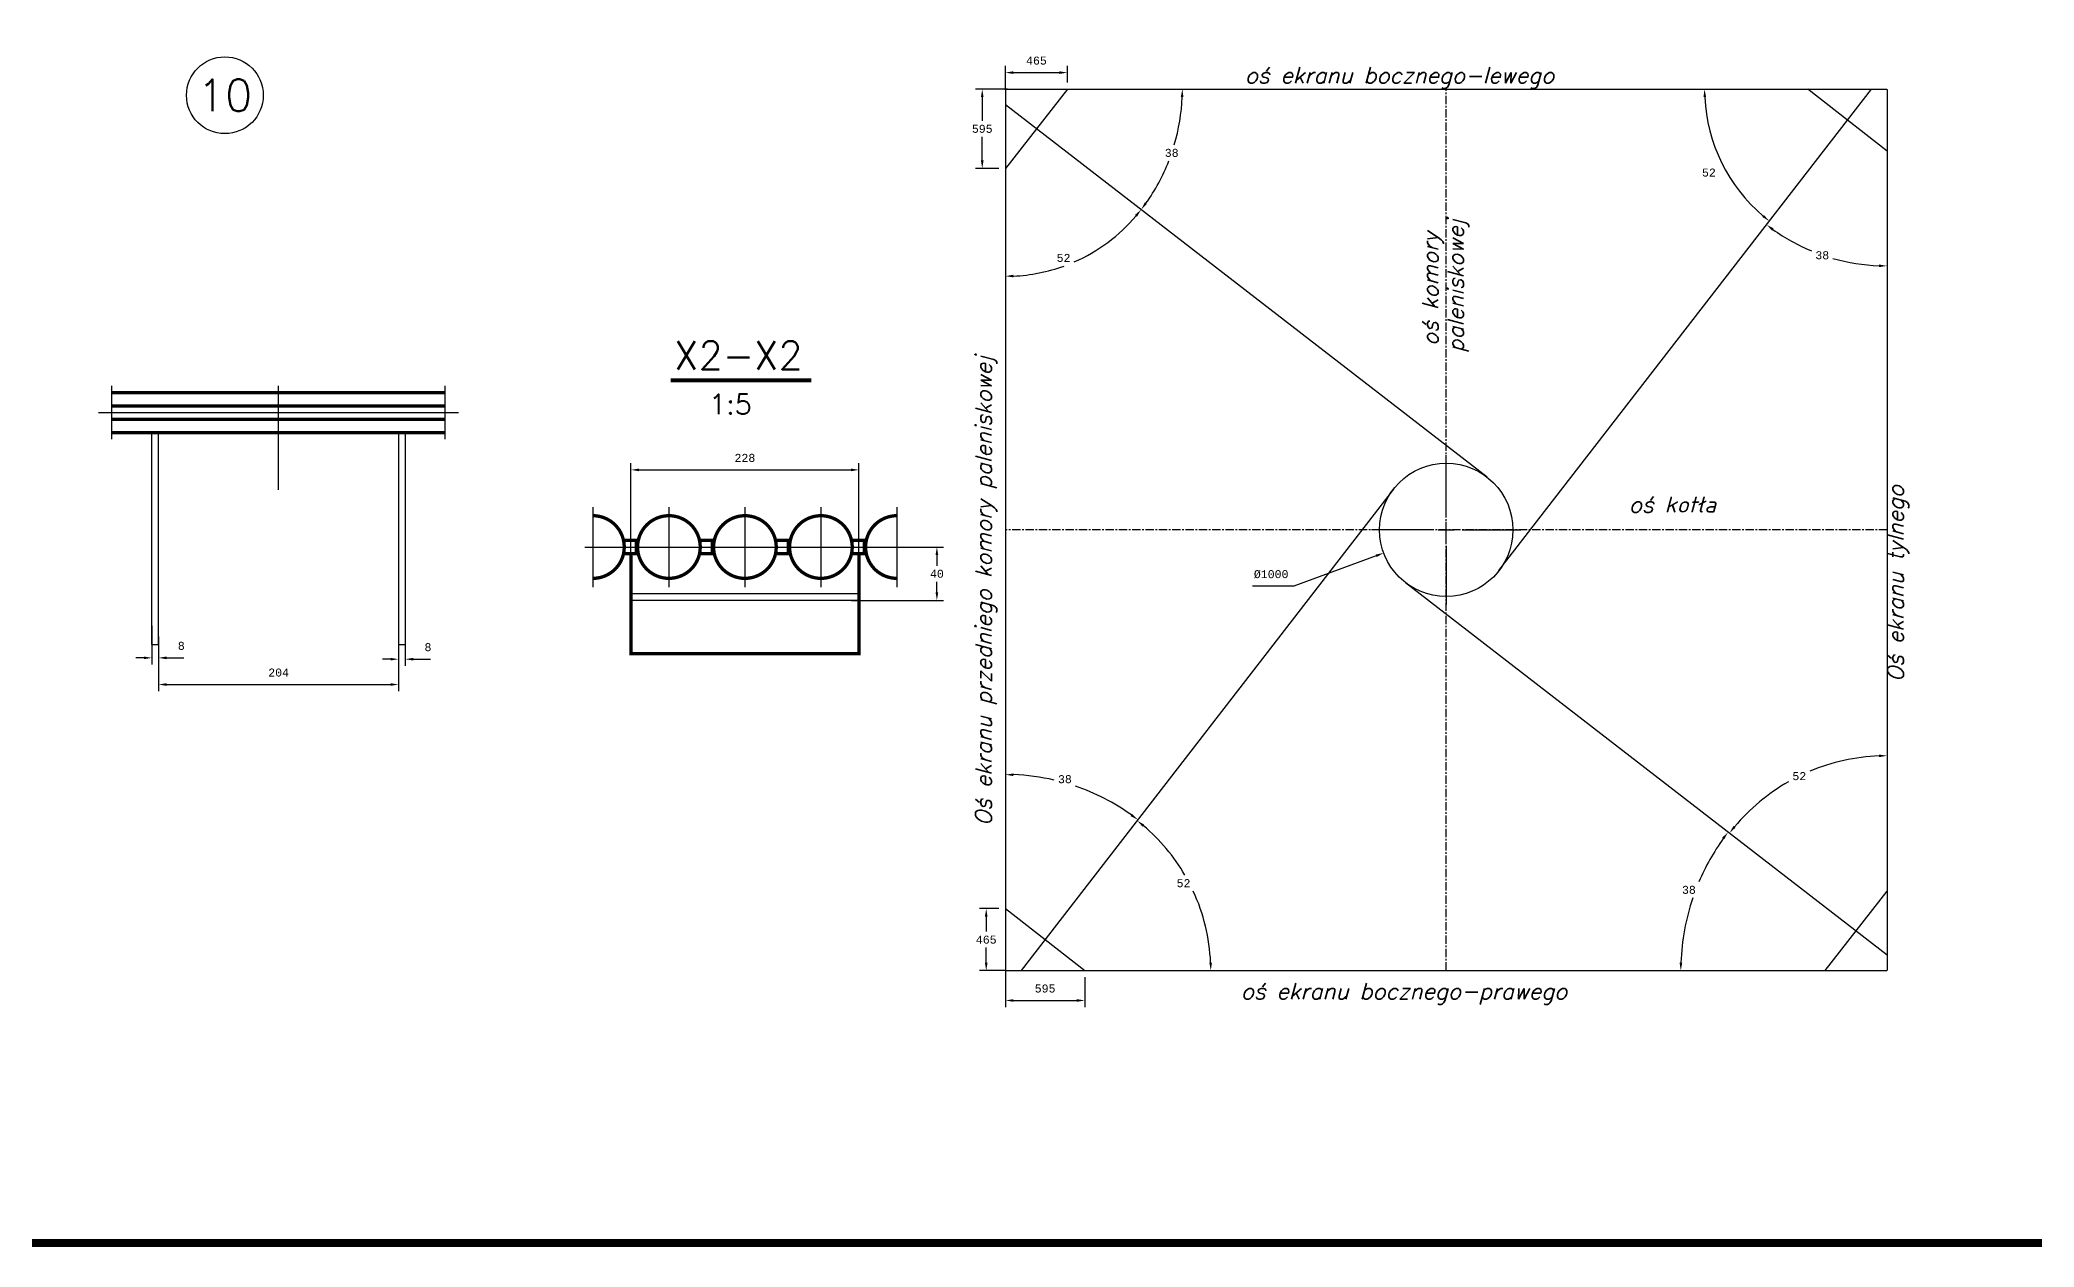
# Model space of a CAD drawing. Extents: x 13210 to 94108, y -7390 to 36310.
# Drawn here: x 38512 to 53469, y -7390 to 1665 of the extents above; entities that cross this region are included whole.
import ezdxf
from ezdxf.enums import TextEntityAlignment as Align

# ---------------------------------------------------------------- set-up
doc = ezdxf.new("R2010")
doc.units = 0
doc.header["$MEASUREMENT"] = 0
doc.header["$PDMODE"] = 3
doc.linetypes.add('CENTREX2', pattern=[100, 62.5, -12.5, 12.5, -12.5])
doc.linetypes.add('DASHEDX2', pattern=[1.5, 1, -0.5])
doc.layers.get('0').update_dxf_attribs({"linetype": 'CONTINUOUS'})
doc.layers.get('DEFPOINTS').update_dxf_attribs({"linetype": 'CONTINUOUS'})
for name, color, linetype in [('LINIE', 7, 'DASHEDX2'), ('NUMERY-KOL', 4, 'CONTINUOUS'), ('PALNIKI', 1, 'CONTINUOUS'), ('PRZEKROJE', 4, 'CONTINUOUS'), ('RAMKA', 7, 'CONTINUOUS'), ('RURKI', 4, 'CONTINUOUS'), ('WYMIAR1', 7, 'CONTINUOUS'), ('X-X', 1, 'CONTINUOUS')]:
    doc.layers.add(name, color=color, linetype=linetype)
doc.styles.add('MONOTXT', font='monotxt')
doc.styles.add('ROMANS', font='romans')
doc.styles.get("Standard").update_dxf_attribs({"font": 'romans.shx'})
doc.dimstyles.new('KWA', dxfattribs={"dimscale": 20, "dimtxt": 3, "dimasz": 3, "dimexe": 2.5, "dimexo": 2.5, "dimgap": 1.5, "dimtad": 0, "dimtih": 1, "dimtoh": 1, "dimdsep": 46, "dimtxsty": 'Standard', "dimcen": -3, "dimdle": 1.25, "dimadec": 0, "dimazin": 0, "dimtfac": 0.75, "dimtofl": 0, "dimtmove": 2, "dimatfit": 3, "dimfxl": 0, "dimtvp": 1.5, "dimtolj": 1, "dimtzin": 12, "dimarcsym": 0})

# ---------------------------------------------------------------- blocks, each defined once
blk = doc.blocks.new('*D42')
at = {"color": 0, "linetype": 'ByBlock'}
for p, q in [((39353, -2730), (39353, -3020)), ((39403, -2810), (39403, -3020)), ((39293, -2970), (39233, -2970)), ((39463, -2970), (39523, -2970)), ((39523, -2970), (39593, -2970))]:
    blk.add_line(p, q, dxfattribs=at)
for points in [[(39293, -2960), (39293, -2980), (39353, -2970)], [(39463, -2960), (39463, -2980), (39403, -2970)]]:
    blk.add_solid(points, dxfattribs=at)
at = {"layer": 'DEFPOINTS', "color": 0, "linetype": 'ByBlock'}
for p in [(39353, -2680), (39403, -2760), (39403, -2970)]:
    blk.add_point(p, dxfattribs=at)
at = {"color": 0, "linetype": 'ByBlock', "style": 'MONOTXT'}
blk.add_text('8', height=60, dxfattribs=at).set_placement((39573, -2880), align=Align.MIDDLE_CENTER)
blk = doc.blocks.new('*D43')
at = {"color": 0, "linetype": 'ByBlock'}
for p, q in [((39403, -2810), (39403, -3220)), ((41203, -2820), (41203, -3220)), ((39463, -3170), (41143, -3170))]:
    blk.add_line(p, q, dxfattribs=at)
for points in [[(39463, -3160), (39463, -3180), (39403, -3170)], [(41143, -3160), (41143, -3180), (41203, -3170)]]:
    blk.add_solid(points, dxfattribs=at)
at = {"layer": 'DEFPOINTS', "color": 0, "linetype": 'ByBlock'}
for p in [(39403, -2760), (41203, -2770), (41203, -3170)]:
    blk.add_point(p, dxfattribs=at)
at = {"color": 0, "linetype": 'ByBlock', "style": 'MONOTXT'}
blk.add_text('204', height=60, dxfattribs=at).set_placement((40303, -3080), align=Align.MIDDLE_CENTER)
blk = doc.blocks.new('*D44')
at = {"color": 0, "linetype": 'ByBlock'}
for p, q in [((41203, -2630), (41203, -3030)), ((41253, -2630), (41253, -3030)), ((41143, -2980), (41083, -2980)), ((41313, -2980), (41373, -2980)), ((41373, -2980), (41443, -2980))]:
    blk.add_line(p, q, dxfattribs=at)
for points in [[(41143, -2970), (41143, -2990), (41203, -2980)], [(41313, -2970), (41313, -2990), (41253, -2980)]]:
    blk.add_solid(points, dxfattribs=at)
at = {"layer": 'DEFPOINTS', "color": 0, "linetype": 'ByBlock'}
for p in [(41203, -2580), (41253, -2580), (41253, -2980)]:
    blk.add_point(p, dxfattribs=at)
at = {"color": 0, "linetype": 'ByBlock', "style": 'MONOTXT'}
blk.add_text('8', height=60, dxfattribs=at).set_placement((41423, -2890), align=Align.MIDDLE_CENTER)
blk = doc.blocks.new('*D45')
at = {"color": 0, "linetype": 'ByBlock'}
for p, q in [((42945, -2220), (42945, -1510)), ((43005, -1560), (44595, -1560)), ((44655, -2250), (44655, -1510))]:
    blk.add_line(p, q, dxfattribs=at)
for points in [[(43005, -1550), (43005, -1570), (42945, -1560)], [(44595, -1550), (44595, -1570), (44655, -1560)]]:
    blk.add_solid(points, dxfattribs=at)
at = {"layer": 'DEFPOINTS', "color": 0, "linetype": 'ByBlock'}
for p in [(44655, -1560), (42945, -2270), (44655, -2300)]:
    blk.add_point(p, dxfattribs=at)
at = {"color": 0, "linetype": 'ByBlock', "style": 'MONOTXT'}
blk.add_text('228', height=60, dxfattribs=at).set_placement((43800, -1470), align=Align.MIDDLE_CENTER)
blk = doc.blocks.new('*D46')
at = {"color": 0, "linetype": 'ByBlock'}
for p, q in [((44870, -2139), (45290, -2139)), ((45240, -2199), (45240, -2279)), ((44600, -2539), (45290, -2539)), ((45240, -2479), (45240, -2399))]:
    blk.add_line(p, q, dxfattribs=at)
for points in [[(45230, -2199), (45250, -2199), (45240, -2139)], [(45230, -2479), (45250, -2479), (45240, -2539)]]:
    blk.add_solid(points, dxfattribs=at)
at = {"layer": 'DEFPOINTS', "color": 0, "linetype": 'ByBlock'}
for p in [(44820, -2139), (44550, -2539), (45240, -2539)]:
    blk.add_point(p, dxfattribs=at)
at = {"color": 0, "linetype": 'ByBlock', "style": 'MONOTXT'}
blk.add_text('40', height=60, dxfattribs=at).set_placement((45240, -2339), align=Align.MIDDLE_CENTER)
blk = doc.blocks.new('*D47')
at = {"color": 0, "linetype": 'ByBlock'}
for p, q in [((49060, -1890), (49060, -1450)), ((48940, -2010), (48500, -2010)), ((49000, -2010), (49120, -2010)), ((49060, -2070), (49060, -1950)), ((49180, -2010), (49620, -2010)), ((48535, -2204), (47917, -2432)), ((49060, -2130), (49060, -2570)), ((47917, -2432), (47607, -2432))]:
    blk.add_line(p, q, dxfattribs=at)
blk.add_solid([(48538, -2214), (48531, -2195), (48591, -2183)], dxfattribs=at)
at = {"layer": 'DEFPOINTS', "color": 0, "linetype": 'ByBlock'}
for p in [(49529, -1837), (48591, -2183)]:
    blk.add_point(p, dxfattribs=at)
at = {"color": 0, "linetype": 'ByBlock', "style": 'MONOTXT'}
blk.add_text('%%c1000', height=60, dxfattribs=at).set_placement((47747, -2342), align=Align.MIDDLE_CENTER)
blk = doc.blocks.new('*D48')
at = {"color": 0, "linetype": 'ByBlock'}
for p, q in [((45754, 1290), (45754, 1470)), ((45814, 1420), (46159, 1420)), ((46219, 1346), (46219, 1470))]:
    blk.add_line(p, q, dxfattribs=at)
for points in [[(45814, 1430), (45814, 1410), (45754, 1420)], [(46159, 1430), (46159, 1410), (46219, 1420)]]:
    blk.add_solid(points, dxfattribs=at)
at = {"layer": 'DEFPOINTS', "color": 0, "linetype": 'ByBlock'}
for p in [(46219, 1420), (45754, 1240), (46219, 1296)]:
    blk.add_point(p, dxfattribs=at)
at = {"color": 0, "linetype": 'ByBlock', "style": 'MONOTXT'}
blk.add_text('465', height=60, dxfattribs=at).set_placement((45986.5, 1510), align=Align.MIDDLE_CENTER)
blk = doc.blocks.new('*D49')
at = {"color": 0, "linetype": 'ByBlock'}
for p, q in [((45770, 1296), (45530, 1296)), ((45580, 1236), (45580, 1058.5)), ((45580, 761), (45580, 938.5)), ((45704, 701), (45530, 701))]:
    blk.add_line(p, q, dxfattribs=at)
for points in [[(45570, 1236), (45590, 1236), (45580, 1296)], [(45570, 761), (45590, 761), (45580, 701)]]:
    blk.add_solid(points, dxfattribs=at)
at = {"layer": 'DEFPOINTS', "color": 0, "linetype": 'ByBlock'}
for p in [(45820, 1296), (45580, 701), (45754, 701)]:
    blk.add_point(p, dxfattribs=at)
at = {"color": 0, "linetype": 'ByBlock', "style": 'MONOTXT'}
blk.add_text('595', height=60, dxfattribs=at).set_placement((45580, 998.5), align=Align.MIDDLE_CENTER)
blk = doc.blocks.new('*D50')
at = {"color": 0, "linetype": 'ByBlock'}
for p, q in [((45754, -5280), (45754, -5590)), ((46349, -5366), (46349, -5590)), ((45814, -5540), (46289, -5540))]:
    blk.add_line(p, q, dxfattribs=at)
for points in [[(45814, -5530), (45814, -5550), (45754, -5540)], [(46289, -5530), (46289, -5550), (46349, -5540)]]:
    blk.add_solid(points, dxfattribs=at)
at = {"layer": 'DEFPOINTS', "color": 0, "linetype": 'ByBlock'}
for p in [(45754, -5230), (46349, -5316), (46349, -5540)]:
    blk.add_point(p, dxfattribs=at)
at = {"color": 0, "linetype": 'ByBlock', "style": 'MONOTXT'}
blk.add_text('595', height=60, dxfattribs=at).set_placement((46051.5, -5450), align=Align.MIDDLE_CENTER)
blk = doc.blocks.new('*D51')
at = {"color": 0, "linetype": 'ByBlock'}
for p, q in [((45704, -4851), (45560, -4851)), ((45610, -4911), (45610, -5023.5)), ((45610, -5256), (45610, -5143.5)), ((45760, -5316), (45560, -5316))]:
    blk.add_line(p, q, dxfattribs=at)
for points in [[(45600, -4911), (45620, -4911), (45610, -4851)], [(45600, -5256), (45620, -5256), (45610, -5316)]]:
    blk.add_solid(points, dxfattribs=at)
at = {"layer": 'DEFPOINTS', "color": 0, "linetype": 'ByBlock'}
for p in [(45610, -4851), (45754, -4851), (45810, -5316)]:
    blk.add_point(p, dxfattribs=at)
at = {"color": 0, "linetype": 'ByBlock', "style": 'MONOTXT'}
blk.add_text('465', height=60, dxfattribs=at).set_placement((45610, -5083.5), align=Align.MIDDLE_CENTER)
blk = doc.blocks.new('*D52')
at = {"color": 0, "linetype": 'ByBlock'}
for start, end in [(343.5837, 357.6752), (324.6132, 338.6687)]:
    blk.add_arc((45602, 1296), 1479, start, end, dxfattribs=at)
for points in [[(47069, 1236), (47089, 1236), (47081, 1296)], [(46815, 434), (46799, 446), (46772, 391)]]:
    blk.add_solid(points, dxfattribs=at)
at = {"layer": 'DEFPOINTS', "color": 0, "linetype": 'ByBlock'}
for p in [(45754, 1296), (52366, 1296), (45754, 1178), (49366, -1614)]:
    blk.add_point(p, dxfattribs=at)
at = {"color": 0, "linetype": 'ByBlock', "style": 'MONOTXT'}
blk.add_text('38', height=60, dxfattribs=at).set_placement((47001, 818), align=Align.MIDDLE_CENTER)
blk = doc.blocks.new('*D53')
at = {"color": 0, "linetype": 'ByBlock'}
for start, end in [(293.6641, 319.614), (272.6743, 289.9713)]:
    blk.add_arc((45754, 1178), 1286, start, end, dxfattribs=at)
for points in [[(46725, 352), (46741, 339), (46771, 392)], [(45814, -116), (45814, -96), (45754, -107)]]:
    blk.add_solid(points, dxfattribs=at)
at = {"layer": 'DEFPOINTS', "color": 0, "linetype": 'ByBlock'}
for p in [(45754, 1296), (45754, 1178), (49366, -1614), (45754, -5316)]:
    blk.add_point(p, dxfattribs=at)
at = {"color": 0, "linetype": 'ByBlock', "style": 'MONOTXT'}
blk.add_text('52', height=60, dxfattribs=at).set_placement((46190, 30), align=Align.MIDDLE_CENTER)
blk = doc.blocks.new('*D54')
at = {"color": 0, "linetype": 'ByBlock'}
blk.add_arc((52248, 1296), 1251, 182.7487, 229.5397, dxfattribs=at)
for points in [[(50989, 1236), (51009, 1236), (50997, 1296)], [(51443, 352), (51430, 337), (51483, 306)]]:
    blk.add_solid(points, dxfattribs=at)
at = {"layer": 'DEFPOINTS', "color": 0, "linetype": 'ByBlock'}
for p in [(45754, 1296), (52248, 1296), (52366, 1296), (49456, -2316)]:
    blk.add_point(p, dxfattribs=at)
at = {"color": 0, "linetype": 'ByBlock', "style": 'MONOTXT'}
blk.add_text('52', height=60, dxfattribs=at).set_placement((51030, 670), align=Align.MIDDLE_CENTER)
blk = doc.blocks.new('*D55')
at = {"color": 0, "linetype": 'ByBlock'}
for start, end in [(234.6142, 247.4865), (254.0582, 267.6742)]:
    blk.add_arc((52366, 1448), 1478, start, end, dxfattribs=at)
for points in [[(51504, 235), (51516, 251), (51462, 279)], [(52306, -19), (52306, -39), (52366, -30)]]:
    blk.add_solid(points, dxfattribs=at)
at = {"layer": 'DEFPOINTS', "color": 0, "linetype": 'ByBlock'}
for p in [(52248, 1296), (52366, 1296), (49456, -2316), (52366, -5316)]:
    blk.add_point(p, dxfattribs=at)
at = {"color": 0, "linetype": 'ByBlock', "style": 'MONOTXT'}
blk.add_text('38', height=60, dxfattribs=at).set_placement((51880, 50), align=Align.MIDDLE_CENTER)
blk = doc.blocks.new('*D56')
at = {"color": 0, "linetype": 'ByBlock'}
for start, end in [(76.9651, 87.8814), (54.407, 71.0864)]:
    blk.add_arc((45754, -5468), 1623, start, end, dxfattribs=at)
for points in [[(45814, -3857), (45814, -3837), (45754, -3846)], [(46704, -4141), (46693, -4157), (46747, -4185)]]:
    blk.add_solid(points, dxfattribs=at)
at = {"layer": 'DEFPOINTS', "color": 0, "linetype": 'ByBlock'}
for p in [(45754, 1296), (48664, -1704), (45754, -5316), (45872, -5316)]:
    blk.add_point(p, dxfattribs=at)
at = {"color": 0, "linetype": 'ByBlock', "style": 'MONOTXT'}
blk.add_text('38', height=60, dxfattribs=at).set_placement((46200, -3880), align=Align.MIDDLE_CENTER)
blk = doc.blocks.new('*D57')
at = {"color": 0, "linetype": 'ByBlock'}
for start, end in [(30.2285, 49.871), (2.4174, 24.776)]:
    blk.add_arc((45872, -5316), 1422, start, end, dxfattribs=at)
for points in [[(46782, -4236), (46795, -4221), (46742, -4191)], [(47303, -5256), (47283, -5256), (47294, -5316)]]:
    blk.add_solid(points, dxfattribs=at)
at = {"layer": 'DEFPOINTS', "color": 0, "linetype": 'ByBlock'}
for p in [(48664, -1704), (45754, -5316), (45872, -5316), (52366, -5316)]:
    blk.add_point(p, dxfattribs=at)
at = {"color": 0, "linetype": 'ByBlock', "style": 'MONOTXT'}
blk.add_text('52', height=60, dxfattribs=at).set_placement((47090, -4660), align=Align.MIDDLE_CENTER)
blk = doc.blocks.new('*D58')
at = {"color": 0, "linetype": 'ByBlock'}
for start, end in [(92.3008, 112.7738), (119.615, 139.9876)]:
    blk.add_arc((52366, -5198), 1494, start, end, dxfattribs=at)
for points in [[(52306, -3695), (52306, -3715), (52366, -3704)], [(51229, -4244), (51214, -4231), (51184, -4284)]]:
    blk.add_solid(points, dxfattribs=at)
at = {"layer": 'DEFPOINTS', "color": 0, "linetype": 'ByBlock'}
for p in [(52366, 1296), (48754, -2406), (52366, -5198), (52366, -5316)]:
    blk.add_point(p, dxfattribs=at)
at = {"color": 0, "linetype": 'ByBlock', "style": 'MONOTXT'}
blk.add_text('52', height=60, dxfattribs=at).set_placement((51708, -3857), align=Align.MIDDLE_CENTER)
blk = doc.blocks.new('*D59')
at = {"color": 0, "linetype": 'ByBlock'}
for start, end in [(144.3113, 156.9284), (161.2601, 177.9771)]:
    blk.add_arc((52518, -5316), 1699, start, end, dxfattribs=at)
for points in [[(51130, -4319), (51146, -4331), (51174, -4276)], [(50830, -5256), (50810, -5256), (50819, -5316)]]:
    blk.add_solid(points, dxfattribs=at)
at = {"layer": 'DEFPOINTS', "color": 0, "linetype": 'ByBlock'}
for p in [(48754, -2406), (52366, -5198), (45754, -5316), (52366, -5316)]:
    blk.add_point(p, dxfattribs=at)
at = {"color": 0, "linetype": 'ByBlock', "style": 'MONOTXT'}
blk.add_text('38', height=60, dxfattribs=at).set_placement((50880, -4710), align=Align.MIDDLE_CENTER)

msp = doc.modelspace()

# ---------------------------------------------------------------- linework, layer by layer
at = {"layer": 'LINIE'}
for p, q in [((39053, -1330), (39053, -930)), ((40303, -1710), (40303, -930)), ((41553, -1330), (41553, -930))]:
    msp.add_line(p, q, dxfattribs=at)
at = {"layer": 'LINIE', "linetype": 'DASHEDX2'}
msp.add_line((38953, -1130), (41652.81308, -1130), dxfattribs=at)
at = {"layer": 'LINIE', "linetype": 'Continuous'}
for p, q in [((42660.09942, -1838.64237), (42660.09942, -2438.64237)), ((43230.09942, -1838.64237), (43230.09942, -2438.64237)), ((43800.09942, -1838.64237), (43800.09942, -2438.64237)), ((44370.09942, -1838.64237), (44370.09942, -2438.64237)), ((44940.09942, -1838.64237), (44940.09942, -2438.64237)), ((42599.89866, -2138.64237), (45013.64425, -2138.64237)), ((42895.09942, -2138.64237), (42995.09942, -2138.64237)), ((43800.09942, -2138.64237), (44370.09942, -2138.64237)), ((44605.09942, -2138.64237), (44705.09942, -2138.64237))]:
    msp.add_line(p, q, dxfattribs=at)
at = {"layer": 'LINIE', "linetype": 'CENTREX2'}
for p, q in [((49000, -2010), (49120, -2010)), ((49060, -2070), (49060, -1950)), ((49180, -2010), (49620, -2010)), ((49060, -2130), (49060, -2570))]:
    msp.add_line(p, q, dxfattribs=at)
at = {"layer": 'NUMERY-KOL'}
msp.add_circle((39900, 1250), 288, dxfattribs=at)
at = {"layer": 'PALNIKI', "linetype": 'DASHEDX2'}
for p, q in [((45754, 1296), (52366, 1296)), ((45754, 1296), (45754, -5316)), ((52366, 1296), (52366, -5316)), ((45754, -5316), (52366, -5316))]:
    msp.add_line(p, q, dxfattribs=at)
at = {"layer": 'PALNIKI', "linetype": 'Continuous'}
for p, q in [((46219, 1296), (45754, 701)), ((49455.54965, -2315.84387), (52248.27187, 1296)), ((52366, 831), (51771, 1296)), ((52366, 831), (51771, 1296)), ((49365.84387, -1614.45035), (45754, 1178.27187)), ((48664.45035, -1704.15613), (45871.72813, -5316)), ((48754.15613, -2405.54965), (52366, -5198.27187)), ((51901, -5316), (52366, -4721)), ((51901, -5316), (52366, -4721)), ((45754, -4851), (46349, -5316))]:
    msp.add_line(p, q, dxfattribs=at)
msp.add_circle((49060, -2010), 500, dxfattribs=at)
at = {"layer": 'PRZEKROJE', "linetype": 'Continuous', "const_width": 25}
for points in [[(42660.09942, -1903.64237, -0.4142135624), (42895.09942, -2138.64237, -1)], [(44940.09942, -2373.64237, -0.4142135624), (44705.09942, -2138.64237, -0.4142135624), (44940.09942, -1903.64237, -1)], [(42895.09942, -2138.64237, -0.4142135624), (42660.09942, -2373.64237, -1)]]:
    msp.add_lwpolyline(points, format="xyb", dxfattribs=at)
for points in [[(43465.09942, -2138.64237, -1), (42995.09942, -2138.64237, -1)], [(44035.09942, -2138.64237, -1), (43565.09942, -2138.64237, -1)], [(44605.09942, -2138.64237, -1), (44135.09942, -2138.64237, -1)]]:
    msp.add_lwpolyline(points, format="xyb", close=True, dxfattribs=at)
for points in [[(42888.05063, -2088.64237), (42985.09942, -2088.64237), (42985.09942, -2088.64237), (42985.09942, -2188.64237), (42888.05063, -2188.64237)], [(43458.05063, -2088.64237), (43555.09942, -2088.64237), (43555.09942, -2088.64237), (43555.09942, -2188.64237), (43458.05063, -2188.64237)], [(44028.05063, -2088.64237), (44125.09942, -2088.64237), (44125.09942, -2088.64237), (44125.09942, -2188.64237), (44028.05063, -2188.64237)], [(44598.05063, -2088.64237), (44695.09942, -2088.64237), (44695.09942, -2088.64237), (44695.09942, -2188.64237), (44598.05063, -2188.64237)]]:
    msp.add_lwpolyline(points, dxfattribs=at)
at = {"layer": 'RAMKA', "linetype": 'Continuous', "const_width": 60}
msp.add_lwpolyline([(13240, 36280), (94070, 36280), (94070, -7360), (13240, -7360)], close=True, dxfattribs=at)
at = {"layer": 'RURKI'}
for p, q in [((39353, -2870), (39353, -1280)), ((39403, -2870), (39403, -1280)), ((41203, -1280), (41203, -2870)), ((41253, -1280), (41253, -2870))]:
    msp.add_line(p, q, dxfattribs=at)
at = {"layer": 'RURKI', "linetype": 'DASHEDX2'}
for p, q in [((44655.09942, -2488.64237), (42945.09942, -2488.64237)), ((44655.09942, -2538.64237), (42945.09942, -2538.64237))]:
    msp.add_line(p, q, dxfattribs=at)
at = {"layer": 'RURKI', "linetype": 'CENTREX2'}
for p, q in [((39353, -2870), (39403, -2870)), ((41203, -2870), (41253, -2870))]:
    msp.add_line(p, q, dxfattribs=at)
at = {"layer": 'RURKI', "const_width": 25}
for points in [[(39053, -980), (41553, -980)], [(39053, -1080), (41553, -1080)], [(39053, -1180), (41553, -1180)], [(39053, -1280), (41553, -1280)]]:
    msp.add_lwpolyline(points, dxfattribs=at)
at = {"layer": 'RURKI', "linetype": 'Continuous', "const_width": 25}
msp.add_lwpolyline([(42945.09942, -2188.64237), (42945.09942, -2938.64237), (44655.09942, -2938.64237), (44655.09942, -2188.64237)], dxfattribs=at)
at = {"layer": 'WYMIAR1', "linetype": 'CENTREX2'}
for p, q in [((49060, -5316), (49060, 1296)), ((52366, -2010), (45754, -2010))]:
    msp.add_line(p, q, dxfattribs=at)
at = {"layer": 'X-X', "const_width": 30}
msp.add_lwpolyline([(43242.25449, -887.75948), (44299.25449, -887.75948)], dxfattribs=at)

# ---------------------------------------------------------------- texts
at = {"layer": 'NUMERY-KOL', "style": 'ROMANS'}
msp.add_text('10', height=240, dxfattribs=at).set_placement((39900, 1250), align=Align.MIDDLE)
at = {"layer": 'WYMIAR1', "linetype": 'CENTREX2', "style": 'ROMANS', "oblique": 15}
for s, p in [('oś ekranu bocznego-lewego', (47550, 1340)), ('oś kotła', (50430, -1880)), ('oś ekranu bocznego-prawego', (47520, -5530))]:
    msp.add_text(s, height=120, dxfattribs=at).set_placement(p)
for s, p in [('paleniskowej', (49190, -680)), ('oś komory ', (49000, -630)), ('Oś ekranu przedniego komory paleniskowej', (45650, -4230)), ('Oś ekranu tylnego', (52490, -3150))]:
    msp.add_text(s, height=120, rotation=90, dxfattribs=at).set_placement(p)
at = {"layer": 'X-X', "style": 'ROMANS'}
for s, height, p in [('X2-X2', 212, (43270.25449, -806.75948)), ('1:5', 150, (43531.01722, -1142.88663))]:
    msp.add_text(s, height=height, dxfattribs=at).set_placement(p)

# ---------------------------------------------------------------- dimensions: what is measured, and where the dimension line sits
at = {"layer": 'WYMIAR1', "linetype": 'CENTREX2'}
for base, p1, p2, picture, middle in [((46219, 1420), (45754, 1240), (46219, 1296), '*D48', (45986.5, 1510)), ((46349, -5540), (45754, -5230), (46349, -5316), '*D50', (46051.5, -5450))]:
    dim = msp.add_linear_dim(base=base, p1=p1, p2=p2, dimstyle='KWA', dxfattribs=at)
    dim.commit()
    dim.dimension.update_dxf_attribs({"geometry": picture, "text_midpoint": middle})
for base, p1, p2, picture, middle in [((45580, 701), (45820, 1296), (45754, 701), '*D49', (45580, 998.5)), ((45610, -4851), (45810, -5316), (45754, -4851), '*D51', (45610, -5083.5))]:
    dim = msp.add_linear_dim(base=base, p1=p1, p2=p2, angle=90, dimstyle='KWA', dxfattribs=at)
    dim.commit()
    dim.dimension.update_dxf_attribs({"geometry": picture, "text_midpoint": middle})
for base, line1, line2, text, picture, middle in [((46980, 760), ((45754, 1296), (52366, 1296)), ((49365.84387, -1614.45035), (45754, 1178.27187)), '38', '*D52', (47001.19526, 818.0652)), ((51560, -3940), ((48754.15613, -2405.54965), (52366, -5198.27187)), ((52366, 1296), (52366, -5316)), '52', '*D58', (51707.57146, -3856.87112))]:
    dim = msp.add_angular_dim_2l(base=base, line1=line1, line2=line2, text=text, dimstyle='KWA', override={"dimadec": 2, "dimazin": 2}, dxfattribs=at)
    dim.commit()
    dim.dimension.update_dxf_attribs({"geometry": picture, "text_midpoint": middle})
for base, line1, line2, text, picture, middle in [((46720, 330), ((45754, 1296), (45754, -5316)), ((49365.84387, -1614.45035), (45754, 1178.27187)), '52', '*D53', (46190, 30)), ((51100, 800), ((49455.54965, -2315.84387), (52248.27187, 1296)), ((45754, 1296), (52366, 1296)), '52', '*D54', (51030, 670)), ((46240, -3920), ((48664.45035, -1704.15613), (45871.72813, -5316)), ((45754, 1296), (45754, -5316)), '38', '*D56', (46200, -3880)), ((51760, 100), ((52366, 1296), (52366, -5316)), ((49455.54965, -2315.84387), (52248.27187, 1296)), '38', '*D55', (51880, 50)), ((46790, -4230), ((45754, -5316), (52366, -5316)), ((48664.45035, -1704.15613), (45871.72813, -5316)), '52', '*D57', (47090, -4660)), ((51120, -4350), ((45754, -5316), (52366, -5316)), ((48754.15613, -2405.54965), (52366, -5198.27187)), '38', '*D59', (50880, -4710))]:
    dim = msp.add_angular_dim_2l(base=base, line1=line1, line2=line2, text=text, dimstyle='KWA', override={"dimadec": 2, "dimazin": 2}, dxfattribs=at)
    dim.commit()
    dim.dimension.update_dxf_attribs({"geometry": picture, "text_midpoint": middle, "dimtype": 130})
for base, p1, p2, text, picture, middle in [((44655.09942, -1560), (42945.09942, -2270), (44655.09942, -2300), '228', '*D45', (43800.09942, -1470)), ((39403, -2970), (39353, -2680), (39403, -2760), '8', '*D42', (39573, -2880)), ((41253, -2980), (41203, -2580), (41253, -2580), '8', '*D44', (41423, -2890)), ((41203, -3170), (39403, -2760), (41203, -2770), '204', '*D43', (40303, -3080))]:
    dim = msp.add_linear_dim(base=base, p1=p1, p2=p2, text=text, dimstyle='KWA', dxfattribs=at)
    dim.commit()
    dim.dimension.update_dxf_attribs({"geometry": picture, "text_midpoint": middle})
dim = msp.add_diameter_dim_2p(p1=(49528.99725, -1836.67493), p2=(48591.00275, -2183.32507), dimstyle='KWA', dxfattribs=at)
dim.commit()
dim.dimension.update_dxf_attribs({"geometry": '*D47', "text_midpoint": (47746.79002, -2342.49064)})
dim = msp.add_linear_dim(base=(45240, -2538.64237), p1=(44820, -2138.64237), p2=(44550, -2538.64237), angle=90, text='40', dimstyle='KWA', dxfattribs=at)
dim.commit()
dim.dimension.update_dxf_attribs({"geometry": '*D46', "text_midpoint": (45240, -2338.64237)})

doc.saveas('drawing.dxf')
